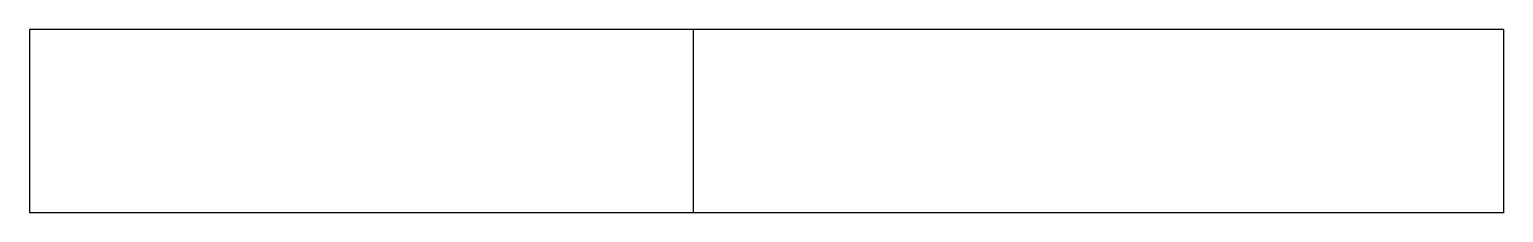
# Model space of a CAD drawing. Header units: millimetres. Extents: x -27.3 to 0, y 0 to 3.4.
import ezdxf

# ---------------------------------------------------------------- set-up
doc = ezdxf.new("R2010")
doc.units = ezdxf.units.MM
doc.layers.get('0').update_dxf_attribs({"linetype": 'CONTINUOUS'})

msp = doc.modelspace()

# ---------------------------------------------------------------- linework, layer by layer
for p, q in [((0, 3.4), (-27.3, 3.4)), ((-27.3, 3.4), (-27.3, 0)), ((-15, 0), (-15, 3.4)), ((0, 3.4), (0, 0)), ((-27.3, 0), (0, 0))]:
    msp.add_line(p, q)
msp.add_point((0, 0))

doc.saveas('drawing.dxf')
